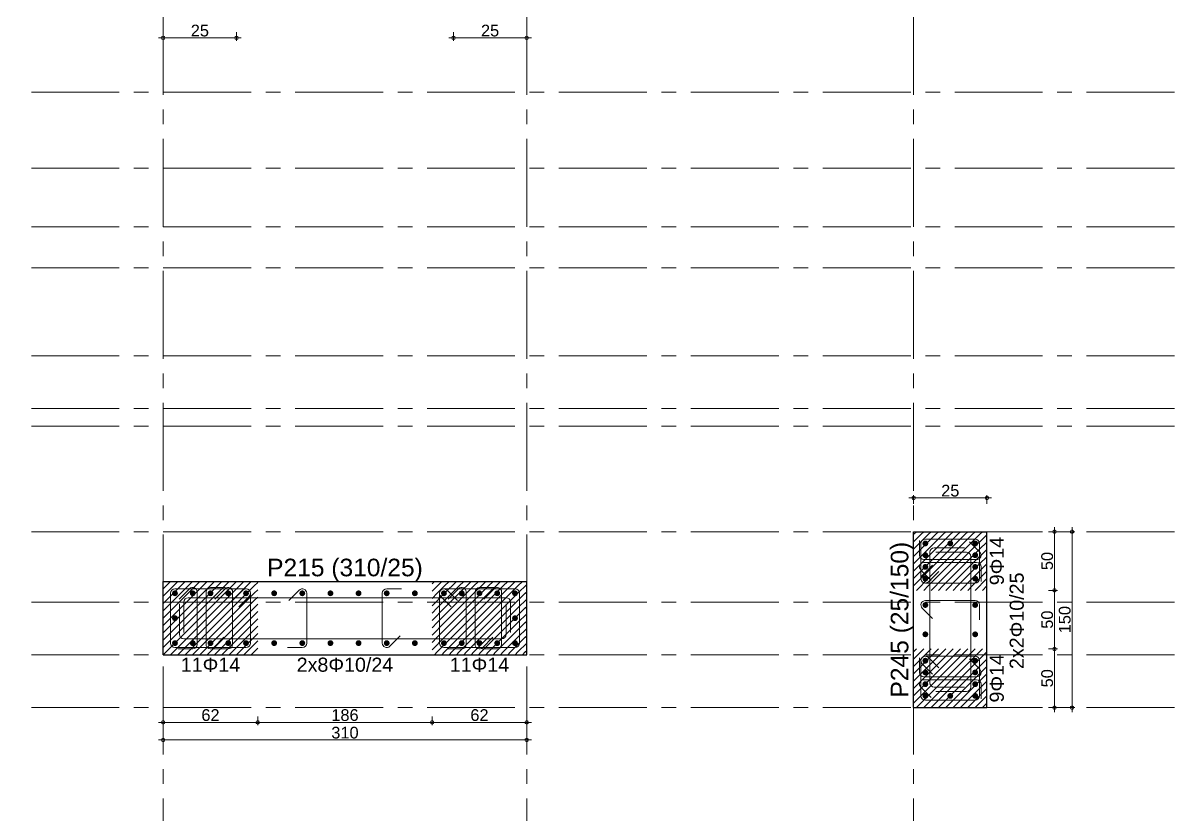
# Model space of a CAD drawing. Header units: millimetres. Extents: x 2232 to 85269, y -3593 to 5869.
# Drawn here: x 30471 to 31456, y 3785 to 4460 of the extents above; entities that cross this region are included whole.
import ezdxf

# ---------------------------------------------------------------- set-up
doc = ezdxf.new("R2010")
doc.units = ezdxf.units.MM
doc.linetypes.add('CENTER2', pattern=[112.5, 75, -12.5, 12.5, -12.5])
doc.linetypes.add('DASHDOT2', pattern=[12.7, 6.35, -3.175, 0, -3.175])
doc.layers.add('aks', color=251, linetype='DASHDOT2', lineweight=35)
for name, color, linetype in [('Donatı Yazısı', 7, 'Continuous'), ('Donatı Çizgisi', 7, 'Continuous'), ('Kolon', 7, 'Continuous'), ('Ölçülendirme', 7, 'Continuous')]:
    doc.layers.add(name, color=color, linetype=linetype)
doc.styles.add('arial_1_18', font='arial.ttf', dxfattribs={"height": 0.2})

# ---------------------------------------------------------------- blocks, each defined once
blk = doc.blocks.new('IDE999Entity6903')
at = {"layer": 'aks', "color": 250, "linetype": 'CENTER2', "lineweight": 5}
blk.add_lwpolyline([(20382.48, 200), (20382.48, 2530)], dxfattribs=at)
blk = doc.blocks.new('IDE999Entity6904')
at = {"layer": 'aks', "color": 250, "linetype": 'CENTER2', "lineweight": 5}
blk.add_lwpolyline([(20712.48, 200), (20712.48, 2530)], dxfattribs=at)
blk = doc.blocks.new('IDE999Entity6905')
at = {"layer": 'aks', "color": 250, "linetype": 'CENTER2', "lineweight": 5}
blk.add_lwpolyline([(20072.48, 200), (20072.48, 2530)], dxfattribs=at)

msp = doc.modelspace()

# ---------------------------------------------------------------- hatches: boundary and pattern name
at = {"layer": 'Donatı Çizgisi', "linetype": 'Continuous', "lineweight": 5}
h = msp.add_hatch(color=5, dxfattribs=at)
edge = h.paths.add_edge_path(flags=0)
edge.add_arc((31240.16, 4016.37), 2.5, 0, 360)
h = msp.add_hatch(color=5, dxfattribs=at)
edge = h.paths.add_edge_path(flags=0)
edge.add_arc((31261.41, 4016.37), 2.5, 0, 360)
h = msp.add_hatch(color=5, dxfattribs=at)
edge = h.paths.add_edge_path(flags=0)
edge.add_arc((31282.66, 4016.37), 2.5, 0, 360)
h = msp.add_hatch(color=5, dxfattribs=at)
edge = h.paths.add_edge_path(flags=0)
edge.add_arc((31240.16, 4006.37), 2.5, 0, 360)
h = msp.add_hatch(color=5, dxfattribs=at)
edge = h.paths.add_edge_path(flags=0)
edge.add_arc((31282.66, 4006.37), 2.5, 0, 360)
h = msp.add_hatch(color=5, dxfattribs=at)
edge = h.paths.add_edge_path(flags=0)
edge.add_arc((31240.16, 3996.37), 2.5, 0, 360)
h = msp.add_hatch(color=5, dxfattribs=at)
edge = h.paths.add_edge_path(flags=0)
edge.add_arc((31282.66, 3996.37), 2.5, 0, 360)
h = msp.add_hatch(color=5, dxfattribs=at)
edge = h.paths.add_edge_path(flags=0)
edge.add_arc((31240.16, 3986.37), 2.5, 0, 360)
h = msp.add_hatch(color=5, dxfattribs=at)
edge = h.paths.add_edge_path(flags=0)
edge.add_arc((31282.66, 3986.37), 2.5, 0, 360)
h = msp.add_hatch(color=5, dxfattribs=at)
edge = h.paths.add_edge_path(flags=0)
edge.add_arc((30600.16, 3973.87), 2.5, 0, 360)
h = msp.add_hatch(color=5, dxfattribs=at)
edge = h.paths.add_edge_path(flags=0)
edge.add_arc((30615.31, 3973.87), 2.5, 0, 360)
h = msp.add_hatch(color=5, dxfattribs=at)
edge = h.paths.add_edge_path(flags=0)
edge.add_arc((30630.46, 3973.87), 2.5, 0, 360)
h = msp.add_hatch(color=5, dxfattribs=at)
edge = h.paths.add_edge_path(flags=0)
edge.add_arc((30645.61, 3973.87), 2.5, 0, 360)
h = msp.add_hatch(color=5, dxfattribs=at)
edge = h.paths.add_edge_path(flags=0)
edge.add_arc((30660.76, 3973.87), 2.5, 0, 360)
h = msp.add_hatch(color=5, dxfattribs=at)
edge = h.paths.add_edge_path(flags=0)
edge.add_arc((30684.76, 3973.87), 2.5, 0, 360)
h = msp.add_hatch(color=5, dxfattribs=at)
edge = h.paths.add_edge_path(flags=0)
edge.add_arc((30708.76, 3973.87), 2.5, 0, 360)
h = msp.add_hatch(color=5, dxfattribs=at)
edge = h.paths.add_edge_path(flags=0)
edge.add_arc((30732.76, 3973.87), 2.5, 0, 360)
h = msp.add_hatch(color=5, dxfattribs=at)
edge = h.paths.add_edge_path(flags=0)
edge.add_arc((30756.76, 3973.87), 2.5, 0, 360)
h = msp.add_hatch(color=5, dxfattribs=at)
edge = h.paths.add_edge_path(flags=0)
edge.add_arc((30780.76, 3973.87), 2.5, 0, 360)
h = msp.add_hatch(color=5, dxfattribs=at)
edge = h.paths.add_edge_path(flags=0)
edge.add_arc((30804.76, 3973.87), 2.5, 0, 360)
h = msp.add_hatch(color=5, dxfattribs=at)
edge = h.paths.add_edge_path(flags=0)
edge.add_arc((30829.56, 3973.87), 2.5, 0, 360)
h = msp.add_hatch(color=5, dxfattribs=at)
edge = h.paths.add_edge_path(flags=0)
edge.add_arc((30844.71, 3973.87), 2.5, 0, 360)
h = msp.add_hatch(color=5, dxfattribs=at)
edge = h.paths.add_edge_path(flags=0)
edge.add_arc((30859.86, 3973.87), 2.5, 0, 360)
h = msp.add_hatch(color=5, dxfattribs=at)
edge = h.paths.add_edge_path(flags=0)
edge.add_arc((30875.01, 3973.87), 2.5, 0, 360)
h = msp.add_hatch(color=5, dxfattribs=at)
edge = h.paths.add_edge_path(flags=0)
edge.add_arc((30890.16, 3973.87), 2.5, 0, 360)
h = msp.add_hatch(color=5, dxfattribs=at)
edge = h.paths.add_edge_path(flags=0)
edge.add_arc((31240.16, 3963.87), 2.5, 0, 360)
h = msp.add_hatch(color=5, dxfattribs=at)
edge = h.paths.add_edge_path(flags=0)
edge.add_arc((31282.66, 3963.87), 2.5, 0, 360)
h = msp.add_hatch(color=5, dxfattribs=at)
edge = h.paths.add_edge_path(flags=0)
edge.add_arc((30600.16, 3952.62), 2.5, 0, 360)
h = msp.add_hatch(color=5, dxfattribs=at)
edge = h.paths.add_edge_path(flags=0)
edge.add_arc((30890.16, 3952.62), 2.5, 0, 360)
h = msp.add_hatch(color=5, dxfattribs=at)
edge = h.paths.add_edge_path(flags=0)
edge.add_arc((30600.16, 3931.37), 2.5, 0, 360)
h = msp.add_hatch(color=5, dxfattribs=at)
edge = h.paths.add_edge_path(flags=0)
edge.add_arc((30615.31, 3931.37), 2.5, 0, 360)
h = msp.add_hatch(color=5, dxfattribs=at)
edge = h.paths.add_edge_path(flags=0)
edge.add_arc((30630.46, 3931.37), 2.5, 0, 360)
h = msp.add_hatch(color=5, dxfattribs=at)
edge = h.paths.add_edge_path(flags=0)
edge.add_arc((30645.61, 3931.37), 2.5, 0, 360)
h = msp.add_hatch(color=5, dxfattribs=at)
edge = h.paths.add_edge_path(flags=0)
edge.add_arc((30660.76, 3931.37), 2.5, 0, 360)
h = msp.add_hatch(color=5, dxfattribs=at)
edge = h.paths.add_edge_path(flags=0)
edge.add_arc((30684.76, 3931.37), 2.5, 0, 360)
h = msp.add_hatch(color=5, dxfattribs=at)
edge = h.paths.add_edge_path(flags=0)
edge.add_arc((30708.76, 3931.37), 2.5, 0, 360)
h = msp.add_hatch(color=5, dxfattribs=at)
edge = h.paths.add_edge_path(flags=0)
edge.add_arc((30732.76, 3931.37), 2.5, 0, 360)
h = msp.add_hatch(color=5, dxfattribs=at)
edge = h.paths.add_edge_path(flags=0)
edge.add_arc((30756.76, 3931.37), 2.5, 0, 360)
h = msp.add_hatch(color=5, dxfattribs=at)
edge = h.paths.add_edge_path(flags=0)
edge.add_arc((30780.76, 3931.37), 2.5, 0, 360)
h = msp.add_hatch(color=5, dxfattribs=at)
edge = h.paths.add_edge_path(flags=0)
edge.add_arc((30804.76, 3931.37), 2.5, 0, 360)
h = msp.add_hatch(color=5, dxfattribs=at)
edge = h.paths.add_edge_path(flags=0)
edge.add_arc((30829.56, 3931.37), 2.5, 0, 360)
h = msp.add_hatch(color=5, dxfattribs=at)
edge = h.paths.add_edge_path(flags=0)
edge.add_arc((30844.71, 3931.37), 2.5, 0, 360)
h = msp.add_hatch(color=5, dxfattribs=at)
edge = h.paths.add_edge_path(flags=0)
edge.add_arc((30859.86, 3931.37), 2.5, 0, 360)
h = msp.add_hatch(color=5, dxfattribs=at)
edge = h.paths.add_edge_path(flags=0)
edge.add_arc((30875.01, 3931.37), 2.5, 0, 360)
h = msp.add_hatch(color=5, dxfattribs=at)
edge = h.paths.add_edge_path(flags=0)
edge.add_arc((30890.16, 3931.37), 2.5, 0, 360)
h = msp.add_hatch(color=5, dxfattribs=at)
edge = h.paths.add_edge_path(flags=0)
edge.add_arc((31240.16, 3938.87), 2.5, 0, 360)
h = msp.add_hatch(color=5, dxfattribs=at)
edge = h.paths.add_edge_path(flags=0)
edge.add_arc((31282.66, 3938.87), 2.5, 0, 360)
h = msp.add_hatch(color=5, dxfattribs=at)
edge = h.paths.add_edge_path(flags=0)
edge.add_arc((31240.16, 3916.37), 2.5, 0, 360)
h = msp.add_hatch(color=5, dxfattribs=at)
edge = h.paths.add_edge_path(flags=0)
edge.add_arc((31282.66, 3916.37), 2.5, 0, 360)
h = msp.add_hatch(color=5, dxfattribs=at)
edge = h.paths.add_edge_path(flags=0)
edge.add_arc((31240.16, 3906.37), 2.5, 0, 360)
h = msp.add_hatch(color=5, dxfattribs=at)
edge = h.paths.add_edge_path(flags=0)
edge.add_arc((31282.66, 3906.37), 2.5, 0, 360)
h = msp.add_hatch(color=5, dxfattribs=at)
edge = h.paths.add_edge_path(flags=0)
edge.add_arc((31240.16, 3896.37), 2.5, 0, 360)
h = msp.add_hatch(color=5, dxfattribs=at)
edge = h.paths.add_edge_path(flags=0)
edge.add_arc((31282.66, 3896.37), 2.5, 0, 360)
h = msp.add_hatch(color=5, dxfattribs=at)
edge = h.paths.add_edge_path(flags=0)
edge.add_arc((31240.16, 3886.37), 2.5, 0, 360)
h = msp.add_hatch(color=5, dxfattribs=at)
edge = h.paths.add_edge_path(flags=0)
edge.add_arc((31261.41, 3886.37), 2.5, 0, 360)
h = msp.add_hatch(color=5, dxfattribs=at)
edge = h.paths.add_edge_path(flags=0)
edge.add_arc((31282.66, 3886.37), 2.5, 0, 360)

# ---------------------------------------------------------------- linework, layer by layer
at = {"layer": 'aks', "color": 250, "linetype": 'CENTER2', "lineweight": 5}
for points in [[(28790.16, 4401.37), (32050.16, 4401.37)], [(28790.16, 4336.37), (32050.16, 4336.37)], [(28790.16, 4286.37), (32050.16, 4286.37)], [(28790.16, 4251.37), (32050.16, 4251.37)], [(28790.16, 4176.37), (32050.16, 4176.37)], [(28790.16, 4131.37), (32050.16, 4131.37)], [(28790.16, 4116.37), (32050.16, 4116.37)], [(28790.16, 4026.37), (32050.16, 4026.37)], [(28790.16, 3966.37), (32050.16, 3966.37)], [(28790.16, 3921.37), (32050.16, 3921.37)], [(28790.16, 3876.37), (32050.16, 3876.37)]]:
    msp.add_lwpolyline(points, dxfattribs=at)
at = {"layer": 'Donatı Çizgisi', "color": 1, "linetype": 'Continuous', "lineweight": 5}
for points in [[(31235.16, 4006.37), (31235.16, 4018.87)], [(31247.66, 4012.62), (31273.66, 4012.62)], [(31277.72, 4017.86), (31286.56, 4009.02)], [(31283.91, 4002.62), (31238.91, 4002.62)], [(31243.91, 3897.62), (31243.91, 4008.87)], [(31275.16, 4008.87), (31249.16, 4008.87)], [(31278.91, 3893.87), (31278.91, 4005.12)], [(31245.09, 3984.88), (31236.25, 3993.72)], [(31238.91, 4000.12), (31283.91, 4000.12)], [(31287.66, 3996.37), (31287.66, 3983.87)], [(30603.81, 3968.93), (30612.65, 3977.77)], [(30619.06, 3975.12), (30619.06, 3930.12)], [(30626.71, 3930.12), (30626.71, 3975.12)], [(30630.46, 3978.87), (30642.96, 3978.87)], [(30634.11, 3968.93), (30642.95, 3977.77)], [(30649.36, 3975.12), (30649.36, 3930.12)], [(30697.26, 3967.68), (30706.1, 3976.52)], [(30712.51, 3973.87), (30712.51, 3931.37)], [(30777.01, 3931.37), (30777.01, 3973.87)], [(30780.76, 3977.62), (30793.26, 3977.62)], [(30833.21, 3968.93), (30842.05, 3977.77)], [(30848.46, 3975.12), (30848.46, 3930.12)], [(30856.11, 3930.12), (30856.11, 3975.12)], [(30859.86, 3978.87), (30872.36, 3978.87)], [(30863.51, 3968.93), (30872.35, 3977.77)], [(30878.76, 3975.12), (30878.76, 3930.12)], [(30603.91, 3964.87), (30603.91, 3938.87)], [(30607.66, 3940.37), (30607.66, 3966.37)], [(30611.41, 3970.12), (30882.66, 3970.12)], [(30882.66, 3938.87), (30882.66, 3964.87)], [(30886.41, 3966.37), (30886.41, 3940.37)], [(31240.16, 3967.62), (31282.66, 3967.62)], [(31286.41, 3963.87), (31286.41, 3951.37)], [(31246.34, 3952.38), (31237.5, 3961.22)], [(30607.66, 3935.12), (30878.91, 3935.12)], [(30641.95, 3936.31), (30633.11, 3927.47)], [(30792.25, 3937.56), (30783.41, 3928.72)], [(30871.35, 3936.31), (30862.51, 3927.47)], [(30615.31, 3926.37), (30602.81, 3926.37)], [(30645.61, 3926.37), (30633.11, 3926.37)], [(30708.76, 3927.62), (30696.26, 3927.62)], [(30844.71, 3926.37), (30832.21, 3926.37)], [(30875.01, 3926.37), (30862.51, 3926.37)], [(31235.16, 3906.37), (31235.16, 3918.87)], [(31277.72, 3917.86), (31286.56, 3909.02)], [(31245.09, 3884.88), (31236.25, 3893.72)], [(31283.91, 3902.62), (31238.91, 3902.62)], [(31238.91, 3900.12), (31283.91, 3900.12)], [(31273.66, 3893.87), (31247.66, 3893.87)], [(31287.66, 3896.37), (31287.66, 3883.87)], [(31249.16, 3890.12), (31275.16, 3890.12)]]:
    msp.add_lwpolyline(points, dxfattribs=at)
at = {"layer": 'Donatı Çizgisi', "color": 5, "linetype": 'Continuous', "lineweight": 5}
for points in [[(31236.41, 3986.37), (31236.41, 4016.37)], [(31240.16, 4020.12), (31282.66, 4020.12)], [(31286.41, 4016.37), (31286.41, 3986.37)], [(31237.5, 3989.02), (31246.34, 3997.86)], [(31251.65, 3992.56), (31242.81, 3983.72)], [(31282.66, 3982.62), (31240.16, 3982.62)], [(30596.41, 3973.87), (30596.41, 3931.37)], [(30660.76, 3977.62), (30600.16, 3977.62)], [(30658.1, 3976.52), (30649.26, 3967.68)], [(30664.51, 3931.37), (30664.51, 3973.87)], [(30825.81, 3931.37), (30825.81, 3973.87)], [(30829.56, 3977.62), (30890.16, 3977.62)], [(30832.21, 3976.52), (30841.05, 3967.68)], [(30893.91, 3973.87), (30893.91, 3931.37)], [(30654.57, 3962.38), (30663.41, 3971.22)], [(30835.74, 3962.38), (30826.9, 3971.22)], [(30600.16, 3927.62), (30660.76, 3927.62)], [(30890.16, 3927.62), (30829.56, 3927.62)], [(31236.41, 3916.37), (31236.41, 3886.37)], [(31237.5, 3913.72), (31246.34, 3904.88)], [(31282.66, 3920.12), (31240.16, 3920.12)], [(31251.65, 3910.18), (31242.81, 3919.02)], [(31286.41, 3886.37), (31286.41, 3916.37)], [(31240.16, 3882.62), (31282.66, 3882.62)]]:
    msp.add_lwpolyline(points, dxfattribs=at)
for centre, start, end in [((31240.16, 4016.37), 90, 180), ((31282.66, 4016.37), 0, 90), ((31240.16, 3986.37), 135, 270), ((31240.16, 3986.37), 180, 315), ((31282.66, 3986.37), 270, 0), ((30600.16, 3973.87), 90, 180), ((30660.76, 3973.87), 0, 135), ((30660.76, 3973.87), 315, 90), ((30829.56, 3973.87), 90, 225), ((30829.56, 3973.87), 45, 180), ((30890.16, 3973.87), 0, 90), ((30600.16, 3931.37), 180, 270), ((30660.76, 3931.37), 270, 0), ((30829.56, 3931.37), 180, 270), ((30890.16, 3931.37), 270, 0), ((31240.16, 3916.37), 45, 180), ((31240.16, 3916.37), 90, 225), ((31282.66, 3916.37), 0, 90), ((31240.16, 3886.37), 180, 270), ((31282.66, 3886.37), 270, 0)]:
    msp.add_arc(centre, 3.75, start, end, dxfattribs=at)
at = {"layer": 'Donatı Çizgisi', "color": 1, "linetype": 'Continuous', "lineweight": 5}
for centre, start, end in [((31247.66, 4008.87), 90, 180), ((31238.91, 4006.37), 180, 270), ((31275.16, 4005.12), 0, 90), ((31283.91, 4006.37), 270, 45), ((31238.91, 3996.37), 90, 225), ((31283.91, 3996.37), 0, 90), ((30615.31, 3975.12), 0, 135), ((30630.46, 3975.12), 90, 180), ((30645.61, 3975.12), 0, 135), ((30708.76, 3973.87), 0, 135), ((30780.76, 3973.87), 90, 180), ((30844.71, 3975.12), 0, 135), ((30859.86, 3975.12), 90, 180), ((30875.01, 3975.12), 0, 135), ((30611.41, 3966.37), 90, 180), ((30882.66, 3966.37), 0, 90), ((31240.16, 3963.87), 90, 225), ((31282.66, 3963.87), 0, 90), ((30607.66, 3938.87), 180, 270), ((30878.91, 3938.87), 270, 0), ((30615.31, 3930.12), 270, 0), ((30630.46, 3930.12), 180, 315), ((30645.61, 3930.12), 270, 0), ((30708.76, 3931.37), 270, 0), ((30780.76, 3931.37), 180, 315), ((30844.71, 3930.12), 270, 0), ((30859.86, 3930.12), 180, 315), ((30875.01, 3930.12), 270, 0), ((31238.91, 3906.37), 180, 270), ((31283.91, 3906.37), 270, 45), ((31238.91, 3896.37), 90, 225), ((31247.66, 3897.62), 180, 270), ((31275.16, 3893.87), 270, 0), ((31283.91, 3896.37), 0, 90)]:
    msp.add_arc(centre, 3.75, start, end, dxfattribs=at)
at = {"layer": 'Kolon', "color": 251, "linetype": 'Continuous', "lineweight": -3}
for points in [[(31230.15, 4023.85), (31230.18, 4023.87)], [(31230.18, 4023.87), (31232.68, 4026.37)], [(31230.18, 4011.37), (31242.68, 4023.87)], [(31230.18, 4017.62), (31236.43, 4023.87)], [(31236.43, 4023.87), (31238.93, 4026.37)], [(31242.68, 4023.87), (31245.18, 4026.37)], [(31242.68, 4011.37), (31255.18, 4023.87)], [(31242.68, 4017.62), (31248.93, 4023.87)], [(31248.93, 4023.87), (31251.43, 4026.37)], [(31255.18, 4023.87), (31257.68, 4026.37)], [(31255.18, 4011.37), (31267.68, 4023.87)], [(31255.18, 4017.62), (31261.43, 4023.87)], [(31261.43, 4023.87), (31263.93, 4026.37)], [(31267.68, 4023.87), (31270.18, 4026.37)], [(31267.68, 4011.37), (31280.18, 4023.87)], [(31267.68, 4017.62), (31273.93, 4023.87)], [(31273.93, 4023.87), (31276.43, 4026.37)], [(31280.18, 4023.87), (31282.68, 4026.37)], [(31280.18, 4017.62), (31286.43, 4023.87)], [(31280.18, 4011.37), (31292.65, 4023.85)], [(31286.43, 4023.87), (31288.93, 4026.37)], [(31230.15, 4017.6), (31230.18, 4017.62)], [(31236.43, 4011.37), (31242.68, 4017.62)], [(31248.93, 4011.37), (31255.18, 4017.62)], [(31261.43, 4011.37), (31267.68, 4017.62)], [(31273.93, 4011.37), (31280.18, 4017.62)], [(31286.43, 4011.37), (31292.65, 4017.6)], [(31230.15, 4011.35), (31230.18, 4011.37)], [(31230.15, 4005.1), (31230.18, 4005.12)], [(31230.18, 3998.87), (31242.68, 4011.37)], [(31230.18, 4005.12), (31236.43, 4011.37)], [(31236.43, 3998.87), (31242.68, 4005.12)], [(31242.68, 3998.87), (31255.18, 4011.37)], [(31242.68, 4005.12), (31248.93, 4011.37)], [(31248.93, 3998.87), (31255.18, 4005.12)], [(31255.18, 3998.87), (31267.68, 4011.37)], [(31255.18, 4005.12), (31261.43, 4011.37)], [(31261.43, 3998.87), (31267.68, 4005.12)], [(31267.68, 3998.87), (31280.18, 4011.37)], [(31267.68, 4005.12), (31273.93, 4011.37)], [(31273.93, 3998.87), (31280.18, 4005.12)], [(31280.18, 4005.12), (31286.43, 4011.37)], [(31280.18, 3998.87), (31292.65, 4011.35)], [(31286.43, 3998.87), (31292.65, 4005.1)], [(31230.15, 3998.85), (31230.18, 3998.87)], [(31230.15, 3992.6), (31230.18, 3992.62)], [(31230.18, 3986.37), (31242.68, 3998.87)], [(31230.18, 3992.62), (31236.43, 3998.87)], [(31236.43, 3986.37), (31242.68, 3992.62)], [(31242.68, 3986.37), (31255.18, 3998.87)], [(31242.68, 3992.62), (31248.93, 3998.87)], [(31248.93, 3986.37), (31255.18, 3992.62)], [(31255.18, 3986.37), (31267.68, 3998.87)], [(31255.18, 3992.62), (31261.43, 3998.87)], [(31261.43, 3986.37), (31267.68, 3992.62)], [(31267.68, 3986.37), (31280.18, 3998.87)], [(31267.68, 3992.62), (31273.93, 3998.87)], [(31273.93, 3986.37), (31280.18, 3992.62)], [(31280.18, 3992.62), (31286.43, 3998.87)], [(31280.18, 3986.37), (31292.65, 3998.85)], [(31286.43, 3986.37), (31292.65, 3992.6)], [(30590.16, 3983.85), (30590.18, 3983.87)], [(30592.68, 3973.87), (30602.68, 3983.87)], [(30592.68, 3980.12), (30596.43, 3983.87)], [(30605.18, 3973.87), (30615.18, 3983.87)], [(30605.18, 3980.12), (30608.93, 3983.87)], [(30617.68, 3973.87), (30627.68, 3983.87)], [(30617.68, 3980.12), (30621.43, 3983.87)], [(30630.18, 3973.87), (30640.18, 3983.87)], [(30630.18, 3980.12), (30633.93, 3983.87)], [(30642.68, 3973.87), (30652.68, 3983.87)], [(30642.68, 3980.12), (30646.43, 3983.87)], [(30655.18, 3973.87), (30665.18, 3983.87)], [(30655.18, 3980.12), (30658.93, 3983.87)], [(30667.68, 3980.12), (30670.76, 3983.2)], [(30819.55, 3975.75), (30827.68, 3983.87)], [(30819.55, 3982), (30821.43, 3983.87)], [(30830.18, 3973.87), (30840.18, 3983.87)], [(30830.18, 3980.12), (30833.93, 3983.87)], [(30842.68, 3973.87), (30852.68, 3983.87)], [(30842.68, 3980.12), (30846.43, 3983.87)], [(30855.18, 3973.87), (30865.18, 3983.87)], [(30855.18, 3980.12), (30858.93, 3983.87)], [(30867.68, 3973.87), (30877.68, 3983.87)], [(30867.68, 3980.12), (30871.43, 3983.87)], [(30880.18, 3973.87), (30890.18, 3983.87)], [(30880.18, 3980.12), (30883.93, 3983.87)], [(30892.68, 3980.12), (30896.43, 3983.87)], [(31230.15, 3986.35), (31230.18, 3986.37)], [(31230.18, 3980.12), (31236.43, 3986.37)], [(31232.68, 3976.37), (31242.68, 3986.37)], [(31242.68, 3980.12), (31248.93, 3986.37)], [(31245.18, 3976.37), (31255.18, 3986.37)], [(31255.18, 3980.12), (31261.43, 3986.37)], [(31257.68, 3976.37), (31267.68, 3986.37)], [(31267.68, 3980.12), (31273.93, 3986.37)], [(31270.18, 3976.37), (31280.18, 3986.37)], [(31280.18, 3980.12), (31286.43, 3986.37)], [(31282.68, 3976.37), (31292.65, 3986.35)], [(30590.16, 3977.6), (30592.68, 3980.12)], [(30590.16, 3971.35), (30592.68, 3973.87)], [(30592.68, 3961.37), (30605.18, 3973.87)], [(30592.68, 3967.62), (30598.93, 3973.87)], [(30598.93, 3973.87), (30605.18, 3980.12)], [(30605.18, 3961.37), (30617.68, 3973.87)], [(30605.18, 3967.62), (30611.43, 3973.87)], [(30611.43, 3973.87), (30617.68, 3980.12)], [(30617.68, 3961.37), (30630.18, 3973.87)], [(30617.68, 3967.62), (30623.93, 3973.87)], [(30623.93, 3973.87), (30630.18, 3980.12)], [(30630.18, 3961.37), (30642.68, 3973.87)], [(30630.18, 3967.62), (30636.43, 3973.87)], [(30636.43, 3973.87), (30642.68, 3980.12)], [(30642.68, 3961.37), (30655.18, 3973.87)], [(30642.68, 3967.62), (30648.93, 3973.87)], [(30648.93, 3973.87), (30655.18, 3980.12)], [(30655.18, 3961.37), (30667.68, 3973.87)], [(30655.18, 3967.62), (30661.43, 3973.87)], [(30661.43, 3973.87), (30667.68, 3980.12)], [(30667.68, 3973.87), (30670.76, 3976.95)], [(30819.55, 3963.25), (30830.18, 3973.87)], [(30819.55, 3969.5), (30823.93, 3973.87)], [(30823.93, 3973.87), (30830.18, 3980.12)], [(30830.18, 3961.37), (30842.68, 3973.87)], [(30830.18, 3967.62), (30836.43, 3973.87)], [(30836.43, 3973.87), (30842.68, 3980.12)], [(30842.68, 3961.37), (30855.18, 3973.87)], [(30842.68, 3967.62), (30848.93, 3973.87)], [(30848.93, 3973.87), (30855.18, 3980.12)], [(30855.18, 3961.37), (30867.68, 3973.87)], [(30855.18, 3967.62), (30861.43, 3973.87)], [(30861.43, 3973.87), (30867.68, 3980.12)], [(30867.68, 3961.37), (30880.18, 3973.87)], [(30867.68, 3967.62), (30873.93, 3973.87)], [(30873.93, 3973.87), (30880.18, 3980.12)], [(30880.18, 3961.37), (30892.68, 3973.87)], [(30880.18, 3967.62), (30886.43, 3973.87)], [(30886.43, 3973.87), (30892.68, 3980.12)], [(30892.68, 3973.87), (30900.15, 3981.35)], [(30892.68, 3967.62), (30898.93, 3973.87)], [(30898.93, 3973.87), (30900.15, 3975.1)], [(31230.15, 3980.1), (31230.18, 3980.12)], [(31238.93, 3976.37), (31242.68, 3980.12)], [(31251.43, 3976.37), (31255.18, 3980.12)], [(31263.93, 3976.37), (31267.68, 3980.12)], [(31276.43, 3976.37), (31280.18, 3980.12)], [(31288.93, 3976.37), (31292.65, 3980.1)], [(30590.16, 3965.1), (30592.68, 3967.62)], [(30598.93, 3961.37), (30605.18, 3967.62)], [(30611.43, 3961.37), (30617.68, 3967.62)], [(30623.93, 3961.37), (30630.18, 3967.62)], [(30636.43, 3961.37), (30642.68, 3967.62)], [(30648.93, 3961.37), (30655.18, 3967.62)], [(30661.43, 3961.37), (30667.68, 3967.62)], [(30667.68, 3967.62), (30670.76, 3970.7)], [(30667.68, 3961.37), (30670.76, 3964.45)], [(30823.93, 3961.37), (30830.18, 3967.62)], [(30836.43, 3961.37), (30842.68, 3967.62)], [(30848.93, 3961.37), (30855.18, 3967.62)], [(30861.43, 3961.37), (30867.68, 3967.62)], [(30873.93, 3961.37), (30880.18, 3967.62)], [(30886.43, 3961.37), (30892.68, 3967.62)], [(30892.68, 3961.37), (30900.15, 3968.85)], [(30590.16, 3958.85), (30592.68, 3961.37)], [(30590.16, 3952.6), (30592.68, 3955.12)], [(30592.68, 3948.87), (30605.18, 3961.37)], [(30592.68, 3955.12), (30598.93, 3961.37)], [(30598.93, 3948.87), (30605.18, 3955.12)], [(30605.18, 3948.87), (30617.68, 3961.37)], [(30605.18, 3955.12), (30611.43, 3961.37)], [(30611.43, 3948.87), (30617.68, 3955.12)], [(30617.68, 3948.87), (30630.18, 3961.37)], [(30617.68, 3955.12), (30623.93, 3961.37)], [(30623.93, 3948.87), (30630.18, 3955.12)], [(30630.18, 3948.87), (30642.68, 3961.37)], [(30630.18, 3955.12), (30636.43, 3961.37)], [(30636.43, 3948.87), (30642.68, 3955.12)], [(30642.68, 3948.87), (30655.18, 3961.37)], [(30642.68, 3955.12), (30648.93, 3961.37)], [(30648.93, 3948.87), (30655.18, 3955.12)], [(30655.18, 3948.87), (30667.68, 3961.37)], [(30655.18, 3955.12), (30661.43, 3961.37)], [(30661.43, 3948.87), (30667.68, 3955.12)], [(30667.68, 3955.12), (30670.76, 3958.2)], [(30819.55, 3950.75), (30830.18, 3961.37)], [(30819.55, 3957), (30823.93, 3961.37)], [(30823.93, 3948.87), (30830.18, 3955.12)], [(30830.18, 3948.87), (30842.68, 3961.37)], [(30830.18, 3955.12), (30836.43, 3961.37)], [(30836.43, 3948.87), (30842.68, 3955.12)], [(30842.68, 3948.87), (30855.18, 3961.37)], [(30842.68, 3955.12), (30848.93, 3961.37)], [(30848.93, 3948.87), (30855.18, 3955.12)], [(30855.18, 3948.87), (30867.68, 3961.37)], [(30855.18, 3955.12), (30861.43, 3961.37)], [(30861.43, 3948.87), (30867.68, 3955.12)], [(30867.68, 3948.87), (30880.18, 3961.37)], [(30867.68, 3955.12), (30873.93, 3961.37)], [(30873.93, 3948.87), (30880.18, 3955.12)], [(30880.18, 3948.87), (30892.68, 3961.37)], [(30880.18, 3955.12), (30886.43, 3961.37)], [(30886.43, 3948.87), (30892.68, 3955.12)], [(30892.68, 3955.12), (30898.93, 3961.37)], [(30892.68, 3948.87), (30900.15, 3956.35)], [(30898.93, 3961.37), (30900.15, 3962.6)], [(30590.16, 3946.35), (30592.68, 3948.87)], [(30592.68, 3936.37), (30605.18, 3948.87)], [(30592.68, 3942.62), (30598.93, 3948.87)], [(30605.18, 3936.37), (30617.68, 3948.87)], [(30605.18, 3942.62), (30611.43, 3948.87)], [(30617.68, 3936.37), (30630.18, 3948.87)], [(30617.68, 3942.62), (30623.93, 3948.87)], [(30630.18, 3936.37), (30642.68, 3948.87)], [(30630.18, 3942.62), (30636.43, 3948.87)], [(30642.68, 3936.37), (30655.18, 3948.87)], [(30642.68, 3942.62), (30648.93, 3948.87)], [(30655.18, 3936.37), (30667.68, 3948.87)], [(30655.18, 3942.62), (30661.43, 3948.87)], [(30667.68, 3948.87), (30670.76, 3951.95)], [(30667.68, 3942.62), (30670.76, 3945.7)], [(30819.55, 3938.25), (30830.18, 3948.87)], [(30819.55, 3944.5), (30823.93, 3948.87)], [(30830.18, 3936.37), (30842.68, 3948.87)], [(30830.18, 3942.62), (30836.43, 3948.87)], [(30842.68, 3936.37), (30855.18, 3948.87)], [(30842.68, 3942.62), (30848.93, 3948.87)], [(30855.18, 3936.37), (30867.68, 3948.87)], [(30855.18, 3942.62), (30861.43, 3948.87)], [(30867.68, 3936.37), (30880.18, 3948.87)], [(30867.68, 3942.62), (30873.93, 3948.87)], [(30880.18, 3936.37), (30892.68, 3948.87)], [(30880.18, 3942.62), (30886.43, 3948.87)], [(30892.68, 3942.62), (30898.93, 3948.87)], [(30892.68, 3936.37), (30900.15, 3943.85)], [(30898.93, 3948.87), (30900.15, 3950.1)], [(30590.16, 3940.1), (30592.68, 3942.62)], [(30590.16, 3933.85), (30592.68, 3936.37)], [(30592.68, 3923.87), (30605.18, 3936.37)], [(30592.68, 3930.12), (30598.93, 3936.37)], [(30598.93, 3936.37), (30605.18, 3942.62)], [(30605.18, 3923.87), (30617.68, 3936.37)], [(30605.18, 3930.12), (30611.43, 3936.37)], [(30611.43, 3936.37), (30617.68, 3942.62)], [(30617.68, 3923.87), (30630.18, 3936.37)], [(30617.68, 3930.12), (30623.93, 3936.37)], [(30623.93, 3936.37), (30630.18, 3942.62)], [(30630.18, 3923.87), (30642.68, 3936.37)], [(30630.18, 3930.12), (30636.43, 3936.37)], [(30636.43, 3936.37), (30642.68, 3942.62)], [(30642.68, 3923.87), (30655.18, 3936.37)], [(30642.68, 3930.12), (30648.93, 3936.37)], [(30648.93, 3936.37), (30655.18, 3942.62)], [(30655.18, 3923.87), (30667.68, 3936.37)], [(30655.18, 3930.12), (30661.43, 3936.37)], [(30661.43, 3936.37), (30667.68, 3942.62)], [(30667.68, 3936.37), (30670.76, 3939.45)], [(30667.68, 3930.12), (30670.76, 3933.2)], [(30819.55, 3925.75), (30830.18, 3936.37)], [(30819.55, 3932), (30823.93, 3936.37)], [(30823.93, 3936.37), (30830.18, 3942.62)], [(30830.18, 3923.87), (30842.68, 3936.37)], [(30830.18, 3930.12), (30836.43, 3936.37)], [(30836.43, 3936.37), (30842.68, 3942.62)], [(30842.68, 3923.87), (30855.18, 3936.37)], [(30842.68, 3930.12), (30848.93, 3936.37)], [(30848.93, 3936.37), (30855.18, 3942.62)], [(30855.18, 3923.87), (30867.68, 3936.37)], [(30855.18, 3930.12), (30861.43, 3936.37)], [(30861.43, 3936.37), (30867.68, 3942.62)], [(30867.68, 3923.87), (30880.18, 3936.37)], [(30867.68, 3930.12), (30873.93, 3936.37)], [(30873.93, 3936.37), (30880.18, 3942.62)], [(30880.18, 3923.87), (30892.68, 3936.37)], [(30880.18, 3930.12), (30886.43, 3936.37)], [(30886.43, 3936.37), (30892.68, 3942.62)], [(30892.68, 3930.12), (30898.93, 3936.37)], [(30898.93, 3936.37), (30900.15, 3937.6)], [(30590.16, 3927.6), (30592.68, 3930.12)], [(30590.18, 3921.37), (30592.68, 3923.87)], [(30596.43, 3921.37), (30598.93, 3923.87)], [(30598.93, 3923.87), (30605.18, 3930.12)], [(30602.68, 3921.37), (30605.18, 3923.87)], [(30608.93, 3921.37), (30611.43, 3923.87)], [(30611.43, 3923.87), (30617.68, 3930.12)], [(30615.18, 3921.37), (30617.68, 3923.87)], [(30621.43, 3921.37), (30623.93, 3923.87)], [(30623.93, 3923.87), (30630.18, 3930.12)], [(30627.68, 3921.37), (30630.18, 3923.87)], [(30633.93, 3921.37), (30636.43, 3923.87)], [(30636.43, 3923.87), (30642.68, 3930.12)], [(30640.18, 3921.37), (30642.68, 3923.87)], [(30646.43, 3921.37), (30648.93, 3923.87)], [(30648.93, 3923.87), (30655.18, 3930.12)], [(30652.68, 3921.37), (30655.18, 3923.87)], [(30658.93, 3921.37), (30661.43, 3923.87)], [(30661.43, 3923.87), (30667.68, 3930.12)], [(30665.18, 3921.37), (30667.68, 3923.87)], [(30667.68, 3923.87), (30670.76, 3926.95)], [(30821.43, 3921.37), (30823.93, 3923.87)], [(30823.93, 3923.87), (30830.18, 3930.12)], [(30827.68, 3921.37), (30830.18, 3923.87)], [(30833.93, 3921.37), (30836.43, 3923.87)], [(30836.43, 3923.87), (30842.68, 3930.12)], [(30840.18, 3921.37), (30842.68, 3923.87)], [(30846.43, 3921.37), (30848.93, 3923.87)], [(30848.93, 3923.87), (30855.18, 3930.12)], [(30852.68, 3921.37), (30855.18, 3923.87)], [(30858.93, 3921.37), (30861.43, 3923.87)], [(30861.43, 3923.87), (30867.68, 3930.12)], [(30865.18, 3921.37), (30867.68, 3923.87)], [(30871.43, 3921.37), (30873.93, 3923.87)], [(30873.93, 3923.87), (30880.18, 3930.12)], [(30877.68, 3921.37), (30880.18, 3923.87)], [(30883.93, 3921.37), (30886.43, 3923.87)], [(30886.43, 3923.87), (30892.68, 3930.12)], [(30890.18, 3921.37), (30892.68, 3923.87)], [(30892.68, 3923.87), (30900.15, 3931.35)], [(30896.43, 3921.37), (30898.93, 3923.87)], [(30898.93, 3923.87), (30900.15, 3925.1)], [(31230.15, 3923.85), (31230.18, 3923.87)], [(31230.18, 3923.87), (31232.68, 3926.37)], [(31230.18, 3911.37), (31242.68, 3923.87)], [(31230.18, 3917.62), (31236.43, 3923.87)], [(31236.43, 3923.87), (31238.93, 3926.37)], [(31242.68, 3923.87), (31245.18, 3926.37)], [(31242.68, 3911.37), (31255.18, 3923.87)], [(31242.68, 3917.62), (31248.93, 3923.87)], [(31248.93, 3923.87), (31251.43, 3926.37)], [(31255.18, 3923.87), (31257.68, 3926.37)], [(31255.18, 3911.37), (31267.68, 3923.87)], [(31255.18, 3917.62), (31261.43, 3923.87)], [(31261.43, 3923.87), (31263.93, 3926.37)], [(31267.68, 3923.87), (31270.18, 3926.37)], [(31267.68, 3911.37), (31280.18, 3923.87)], [(31267.68, 3917.62), (31273.93, 3923.87)], [(31273.93, 3923.87), (31276.43, 3926.37)], [(31280.18, 3923.87), (31282.68, 3926.37)], [(31280.18, 3917.62), (31286.43, 3923.87)], [(31280.18, 3911.37), (31292.65, 3923.85)], [(31286.43, 3923.87), (31288.93, 3926.37)], [(31230.15, 3917.6), (31230.18, 3917.62)], [(31236.43, 3911.37), (31242.68, 3917.62)], [(31248.93, 3911.37), (31255.18, 3917.62)], [(31261.43, 3911.37), (31267.68, 3917.62)], [(31273.93, 3911.37), (31280.18, 3917.62)], [(31286.43, 3911.37), (31292.65, 3917.6)], [(31230.15, 3911.35), (31230.18, 3911.37)], [(31230.15, 3905.1), (31230.18, 3905.12)], [(31230.18, 3898.87), (31242.68, 3911.37)], [(31230.18, 3905.12), (31236.43, 3911.37)], [(31236.43, 3898.87), (31242.68, 3905.12)], [(31242.68, 3898.87), (31255.18, 3911.37)], [(31242.68, 3905.12), (31248.93, 3911.37)], [(31248.93, 3898.87), (31255.18, 3905.12)], [(31255.18, 3898.87), (31267.68, 3911.37)], [(31255.18, 3905.12), (31261.43, 3911.37)], [(31261.43, 3898.87), (31267.68, 3905.12)], [(31267.68, 3898.87), (31280.18, 3911.37)], [(31267.68, 3905.12), (31273.93, 3911.37)], [(31273.93, 3898.87), (31280.18, 3905.12)], [(31280.18, 3905.12), (31286.43, 3911.37)], [(31280.18, 3898.87), (31292.65, 3911.35)], [(31286.43, 3898.87), (31292.65, 3905.1)], [(31230.15, 3898.85), (31230.18, 3898.87)], [(31230.18, 3886.37), (31242.68, 3898.87)], [(31230.18, 3892.62), (31236.43, 3898.87)], [(31242.68, 3886.37), (31255.18, 3898.87)], [(31242.68, 3892.62), (31248.93, 3898.87)], [(31255.18, 3886.37), (31267.68, 3898.87)], [(31255.18, 3892.62), (31261.43, 3898.87)], [(31267.68, 3886.37), (31280.18, 3898.87)], [(31267.68, 3892.62), (31273.93, 3898.87)], [(31280.18, 3892.62), (31286.43, 3898.87)], [(31280.18, 3886.37), (31292.65, 3898.85)], [(31230.15, 3892.6), (31230.18, 3892.62)], [(31230.15, 3886.35), (31230.18, 3886.37)], [(31230.18, 3880.12), (31236.43, 3886.37)], [(31232.68, 3876.37), (31242.68, 3886.37)], [(31236.43, 3886.37), (31242.68, 3892.62)], [(31242.68, 3880.12), (31248.93, 3886.37)], [(31245.18, 3876.37), (31255.18, 3886.37)], [(31248.93, 3886.37), (31255.18, 3892.62)], [(31255.18, 3880.12), (31261.43, 3886.37)], [(31257.68, 3876.37), (31267.68, 3886.37)], [(31261.43, 3886.37), (31267.68, 3892.62)], [(31267.68, 3880.12), (31273.93, 3886.37)], [(31270.18, 3876.37), (31280.18, 3886.37)], [(31273.93, 3886.37), (31280.18, 3892.62)], [(31280.18, 3880.12), (31286.43, 3886.37)], [(31282.68, 3876.37), (31292.65, 3886.35)], [(31286.43, 3886.37), (31292.65, 3892.6)], [(31230.15, 3880.1), (31230.18, 3880.12)], [(31238.93, 3876.37), (31242.68, 3880.12)], [(31251.43, 3876.37), (31255.18, 3880.12)], [(31263.93, 3876.37), (31267.68, 3880.12)], [(31276.43, 3876.37), (31280.18, 3880.12)], [(31288.93, 3876.37), (31292.65, 3880.1)]]:
    msp.add_lwpolyline(points, dxfattribs=at)
at = {"layer": 'Kolon', "color": 33, "linetype": 'Continuous', "lineweight": -3}
for points in [[(31230.16, 3876.37), (31230.16, 4026.37)], [(31230.16, 4026.37), (31292.66, 4026.37)], [(31292.66, 3876.37), (31292.66, 4026.37)], [(30590.16, 3983.87), (30900.16, 3983.87)], [(30590.16, 3921.37), (30590.16, 3983.87)], [(30900.16, 3921.37), (30900.16, 3983.87)], [(30590.16, 3921.37), (30900.16, 3921.37)], [(31230.16, 3876.37), (31292.66, 3876.37)]]:
    msp.add_lwpolyline(points, dxfattribs=at)
at = {"layer": 'Ölçülendirme', "color": 5, "linetype": 'Continuous', "lineweight": 5}
for points in [[(30586.16, 4447.57), (30656.66, 4447.57)], [(30590.16, 4452.57), (30590.16, 4445.07)], [(30652.66, 4452.57), (30652.66, 4445.07)], [(30833.66, 4447.57), (30904.16, 4447.57)], [(30837.66, 4452.57), (30837.66, 4445.07)], [(30900.16, 4452.57), (30900.16, 4445.07)], [(31296.66, 4055.17), (31226.16, 4055.17)], [(31230.16, 4050.17), (31230.16, 4057.67)], [(31292.66, 4050.17), (31292.66, 4057.67)], [(31345.26, 4026.37), (31352.76, 4026.37)], [(31350.26, 3872.37), (31350.26, 4030.37)], [(31360.26, 4026.37), (31367.76, 4026.37)], [(31365.26, 3872.37), (31365.26, 4030.37)], [(31345.26, 3976.37), (31352.76, 3976.37)], [(31345.26, 3926.37), (31352.76, 3926.37)], [(31345.26, 3876.37), (31352.76, 3876.37)], [(31360.26, 3876.37), (31367.76, 3876.37)], [(30590.16, 3868.77), (30590.16, 3861.27)], [(30670.76, 3868.77), (30670.76, 3861.27)], [(30819.56, 3868.77), (30819.56, 3861.27)], [(30900.16, 3868.77), (30900.16, 3861.27)], [(30586.16, 3863.77), (30904.16, 3863.77)], [(30586.16, 3848.77), (30904.16, 3848.77)], [(30590.16, 3853.77), (30590.16, 3846.27)], [(30900.16, 3853.77), (30900.16, 3846.27)]]:
    msp.add_lwpolyline(points, dxfattribs=at)
for centre in [(30590.16, 4447.57), (30652.66, 4447.57), (30837.66, 4447.57), (30900.16, 4447.57), (31230.16, 4055.17), (31292.66, 4055.17), (31350.26, 4026.37), (31365.26, 4026.37), (31350.26, 3976.37), (31350.26, 3926.37), (31350.26, 3876.37), (31365.26, 3876.37), (30590.16, 3863.77), (30670.76, 3863.77), (30819.56, 3863.77), (30900.16, 3863.77), (30590.16, 3848.77), (30900.16, 3848.77)]:
    msp.add_circle(centre, 1.5, dxfattribs=at)

# ---------------------------------------------------------------- block references
at = {"layer": 'aks'}
for name in ['IDE999Entity6905', 'IDE999Entity6903', 'IDE999Entity6904']:
    msp.add_blockref(name, (10517.68, 2961.37), dxfattribs=at)

# ---------------------------------------------------------------- texts
at = {"layer": 'Donatı Yazısı', "color": 1, "linetype": 'Continuous', "lineweight": 5, "style": 'arial_1_18'}
for s, p in [('9Φ14', (31307.06, 3980.7)), ('2x2Φ10/25', (31324.07, 3909.26)), ('9Φ14', (31307.06, 3880.7))]:
    msp.add_text(s, height=12, rotation=90, dxfattribs=at).set_placement(p)
for s, p in [('11Φ14', (30605.13, 3906.97)), ('2x8Φ10/24', (30703.98, 3906.97)), ('11Φ14', (30834.53, 3906.97))]:
    msp.add_text(s, height=12, dxfattribs=at).set_placement(p)
at = {"layer": 'Kolon', "color": 1, "linetype": 'Continuous', "lineweight": 5, "style": 'arial_1_18'}
msp.add_text('P245 (25/150)', height=15, rotation=90, dxfattribs=at).set_placement((31225.66, 3884.97))
msp.add_text('P215 (310/25)', height=15, dxfattribs=at).set_placement((30678.76, 3988.37))
at = {"layer": 'Ölçülendirme', "color": 5, "linetype": 'Continuous', "lineweight": 5, "style": 'arial_1_18'}
for s, p in [('25', (30613.64, 4448.82)), ('25', (30861.14, 4448.82)), ('25', (31253.64, 4056.42)), ('62', (30622.69, 3865.02)), ('186', (30733.5, 3865.02)), ('62', (30852.09, 3865.02)), ('310', (30733.5, 3850.02))]:
    msp.add_text(s, height=10, dxfattribs=at).set_placement(p)
for s, p in [('50', (31349.01, 3993.6)), ('50', (31349.01, 3943.6)), ('150', (31364.01, 3939.72)), ('50', (31349.01, 3893.6))]:
    msp.add_text(s, height=10, rotation=90, dxfattribs=at).set_placement(p)

doc.saveas('drawing.dxf')
